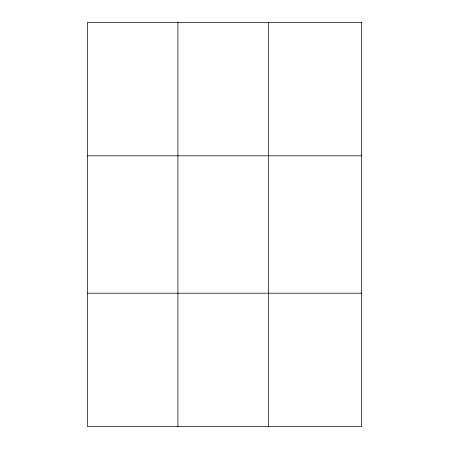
<?xml version="1.0" encoding="UTF-8"?>
<svg xmlns="http://www.w3.org/2000/svg" width="449" height="449" viewBox="0 0 449 449"><rect width="100%" height="100%" fill="white"/><g stroke="black" fill="none" stroke-linecap="round" stroke-linejoin="round"><path stroke-width="0.67" d="M177.894 22.45L177.894 426.55M268.362 22.45L268.362 426.55M87.426 155.803L361.574 155.803M87.426 293.197L361.574 293.197M361.574 22.45L361.574 426.55L87.426 426.55L87.426 22.45L361.574 22.45"/></g></svg>
